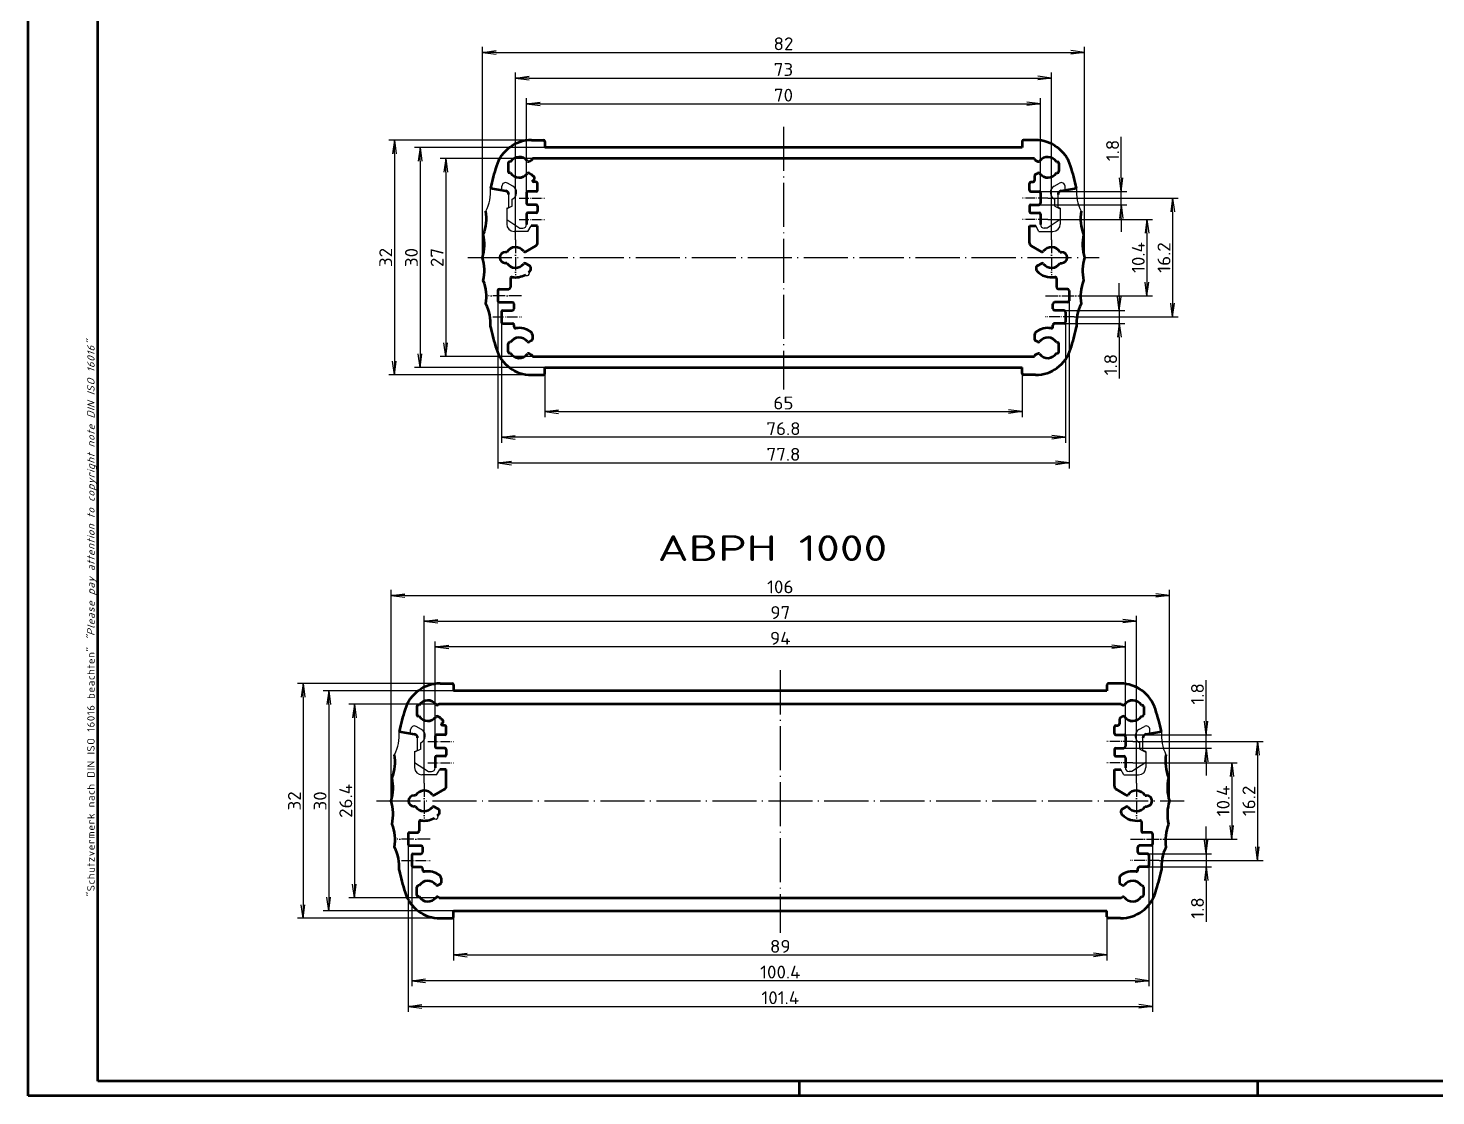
# Model space of a CAD drawing. Extents: x 1 to 840, y 1 to 593.
# Drawn here: x 1 to 384.5, y 1 to 292.1 of the extents above; entities that cross this region are included whole.
import ezdxf
from ezdxf.enums import TextEntityAlignment as Align

# ---------------------------------------------------------------- set-up
doc = ezdxf.new("R2010")
doc.units = 0
doc.header["$LTSCALE"] = 0.5
doc.header["$MEASUREMENT"] = 0
doc.linetypes.add('ACAD_ISO04W100', pattern=[30.5, 24, -3, 0.5, -3])
doc.layers.get('0').update_dxf_attribs({"linetype": 'CONTINUOUS'})
doc.styles.get("Standard").update_dxf_attribs({"font": 'ISOCP.shx', "width": 1.2})
doc.dimstyles.new('PHOENIX', dxfattribs={"dimtxt": 3.5, "dimasz": 3.72, "dimexe": 1.5, "dimexo": 0, "dimgap": 0.7, "dimtad": 1, "dimdsep": 46, "dimtxsty": 'STANDARD', "dimblk1": '_OPEN15', "dimblk2": '_OPEN15', "dimsah": 1, "dimcen": 0, "dimclrd": 1, "dimclre": 1, "dimclrt": 5, "dimadec": 0, "dimazin": 0, "dimtfac": 0.666667, "dimtmove": 0, "dimatfit": 0, "dimldrblk": '_OPEN15', "dimfxl": 1, "dimtolj": 1, "dimarcsym": 0})

# ---------------------------------------------------------------- blocks, each defined once
blk = doc.blocks.new('_OPEN15', base_point=(1, 0))
at = {"color": 0, "linetype": 'ByBlock'}
for p, q in [((1, 0), (0, 0.13)), ((0, 0), (1, 0)), ((1, 0), (0, -0.13))]:
    blk.add_line(p, q, dxfattribs=at)
blk = doc.blocks.new('*D87')
at = {"color": 1, "linetype": 'Continuous', "lineweight": -2}
for p, q in [((124.75, 229.53), (124.75, 286.94)), ((128.47, 285.44), (285.03, 285.44)), ((288.75, 229.53), (288.75, 286.94))]:
    blk.add_line(p, q, dxfattribs=at)
at = {"color": 1, "linetype": 'Continuous', "lineweight": -2, "xscale": 3.72, "yscale": 3.72, "zscale": 3.72, "rotation": 180}
blk.add_blockref('_OPEN15', (124.75, 285.44), dxfattribs=at)
at = {"color": 1, "linetype": 'Continuous', "lineweight": -2, "xscale": 3.72, "yscale": 3.72, "zscale": 3.72}
blk.add_blockref('_OPEN15', (288.75, 285.44), dxfattribs=at)
at = {"color": 5, "linetype": 'Continuous', "lineweight": 35, "insert": (206.75, 287.79), "char_height": 3.5, "attachment_point": 5}
blk.add_mtext('\\A1;82', dxfattribs=at)
blk = doc.blocks.new('*D88')
at = {"color": 1, "linetype": 'Continuous', "lineweight": -2}
for p, q in [((136.75, 247.13), (136.75, 272.94)), ((276.75, 247.13), (276.75, 272.94)), ((140.47, 271.44), (273.03, 271.44))]:
    blk.add_line(p, q, dxfattribs=at)
at = {"color": 1, "linetype": 'Continuous', "lineweight": -2, "xscale": 3.72, "yscale": 3.72, "zscale": 3.72, "rotation": 180}
blk.add_blockref('_OPEN15', (136.75, 271.44), dxfattribs=at)
at = {"color": 1, "linetype": 'Continuous', "lineweight": -2, "xscale": 3.72, "yscale": 3.72, "zscale": 3.72}
blk.add_blockref('_OPEN15', (276.75, 271.44), dxfattribs=at)
at = {"color": 5, "linetype": 'Continuous', "lineweight": 35, "insert": (206.75, 273.79), "char_height": 3.5, "attachment_point": 5}
blk.add_mtext('\\A1;70', dxfattribs=at)
blk = doc.blocks.new('*D89')
at = {"color": 1, "linetype": 'Continuous', "lineweight": -2}
for p, q in [((133.75, 234.33), (133.75, 279.94)), ((279.75, 234.33), (279.75, 279.94)), ((137.47, 278.44), (276.03, 278.44))]:
    blk.add_line(p, q, dxfattribs=at)
at = {"color": 1, "linetype": 'Continuous', "lineweight": -2, "xscale": 3.72, "yscale": 3.72, "zscale": 3.72, "rotation": 180}
blk.add_blockref('_OPEN15', (133.75, 278.44), dxfattribs=at)
at = {"color": 1, "linetype": 'Continuous', "lineweight": -2, "xscale": 3.72, "yscale": 3.72, "zscale": 3.72}
blk.add_blockref('_OPEN15', (279.75, 278.44), dxfattribs=at)
at = {"color": 5, "linetype": 'Continuous', "lineweight": 35, "insert": (206.75, 280.79), "char_height": 3.5, "attachment_point": 5}
blk.add_mtext('\\A1;73', dxfattribs=at)
blk = doc.blocks.new('*D90')
at = {"color": 1, "linetype": 'Continuous', "lineweight": -2}
for p, q in [((278.75, 245.73), (314.25, 245.73)), ((312.75, 242.01), (312.75, 217.05)), ((285.95, 213.33), (314.25, 213.33))]:
    blk.add_line(p, q, dxfattribs=at)
at = {"color": 1, "linetype": 'Continuous', "lineweight": -2, "xscale": 3.72, "yscale": 3.72, "zscale": 3.72}
for p, rotation in [((312.75, 245.73), 90), ((312.75, 213.33), 270)]:
    blk.add_blockref('_OPEN15', p, dxfattribs=dict(at, rotation=rotation))
at = {"color": 5, "linetype": 'Continuous', "lineweight": 35, "insert": (310.4, 229.53), "char_height": 3.5, "attachment_point": 5, "rotation": 90}
blk.add_mtext('\\A1;16.2', dxfattribs=at)
blk = doc.blocks.new('*D91')
at = {"color": 1, "linetype": 'Continuous', "lineweight": -2}
for p, q in [((278.75, 239.93), (307.25, 239.93)), ((305.75, 236.21), (305.75, 222.85)), ((287.15, 219.13), (307.25, 219.13))]:
    blk.add_line(p, q, dxfattribs=at)
at = {"color": 1, "linetype": 'Continuous', "lineweight": -2, "xscale": 3.72, "yscale": 3.72, "zscale": 3.72}
for p, rotation in [((305.75, 239.93), 90), ((305.75, 219.13), 270)]:
    blk.add_blockref('_OPEN15', p, dxfattribs=dict(at, rotation=rotation))
at = {"color": 5, "linetype": 'Continuous', "lineweight": 35, "insert": (303.4, 229.53), "char_height": 3.5, "attachment_point": 5, "rotation": 90}
blk.add_mtext('\\A1;10.4', dxfattribs=at)
blk = doc.blocks.new('*D92')
at = {"color": 1, "linetype": 'Continuous', "lineweight": -2}
for p, q in [((298.75, 251.25), (298.75, 262.47)), ((275.25, 247.53), (300.25, 247.53)), ((298.75, 243.93), (298.75, 247.53)), ((276.35, 243.93), (300.25, 243.93)), ((298.75, 240.21), (298.75, 236.49))]:
    blk.add_line(p, q, dxfattribs=at)
at = {"color": 1, "linetype": 'Continuous', "lineweight": -2, "xscale": 3.72, "yscale": 3.72, "zscale": 3.72}
for p, rotation in [((298.75, 247.53), 270), ((298.75, 243.93), 90)]:
    blk.add_blockref('_OPEN15', p, dxfattribs=dict(at, rotation=rotation))
at = {"color": 5, "linetype": 'Continuous', "lineweight": 35, "insert": (296.4, 258.72), "char_height": 3.5, "attachment_point": 5, "rotation": 90}
blk.add_mtext('\\A1;1.8', dxfattribs=at)
blk = doc.blocks.new('*D93')
at = {"color": 1, "linetype": 'Continuous', "lineweight": -2}
for p, q in [((298.22, 218.85), (298.22, 222.57)), ((283.15, 215.13), (299.72, 215.13)), ((298.22, 215.13), (298.22, 211.53)), ((283.15, 211.53), (299.72, 211.53)), ((298.22, 207.81), (298.22, 196.59))]:
    blk.add_line(p, q, dxfattribs=at)
at = {"color": 1, "linetype": 'Continuous', "lineweight": -2, "xscale": 3.72, "yscale": 3.72, "zscale": 3.72}
for p, rotation in [((298.22, 215.13), 270), ((298.22, 211.53), 90)]:
    blk.add_blockref('_OPEN15', p, dxfattribs=dict(at, rotation=rotation))
at = {"color": 5, "linetype": 'Continuous', "lineweight": 35, "insert": (295.87, 200.34), "char_height": 3.5, "attachment_point": 5, "rotation": 90}
blk.add_mtext('\\A1;1.8', dxfattribs=at)
blk = doc.blocks.new('*D94')
at = {"color": 1, "linetype": 'Continuous', "lineweight": -2}
for p, q in [((138.1, 261.53), (99.25, 261.53)), ((100.75, 257.81), (100.75, 201.25)), ((138.1, 197.53), (99.25, 197.53))]:
    blk.add_line(p, q, dxfattribs=at)
at = {"color": 1, "linetype": 'Continuous', "lineweight": -2, "xscale": 3.72, "yscale": 3.72, "zscale": 3.72}
for p, rotation in [((100.75, 261.53), 90), ((100.75, 197.53), 270)]:
    blk.add_blockref('_OPEN15', p, dxfattribs=dict(at, rotation=rotation))
at = {"color": 5, "linetype": 'Continuous', "lineweight": 35, "insert": (98.4, 229.53), "char_height": 3.5, "attachment_point": 5, "rotation": 90}
blk.add_mtext('\\A1;32', dxfattribs=at)
blk = doc.blocks.new('*D95')
at = {"color": 1, "linetype": 'Continuous', "lineweight": -2}
for p, q in [((141.75, 259.53), (106.25, 259.53)), ((107.75, 255.81), (107.75, 203.25)), ((141.75, 199.53), (106.25, 199.53))]:
    blk.add_line(p, q, dxfattribs=at)
at = {"color": 1, "linetype": 'Continuous', "lineweight": -2, "xscale": 3.72, "yscale": 3.72, "zscale": 3.72}
for p, rotation in [((107.75, 259.53), 90), ((107.75, 199.53), 270)]:
    blk.add_blockref('_OPEN15', p, dxfattribs=dict(at, rotation=rotation))
at = {"color": 5, "linetype": 'Continuous', "lineweight": 35, "insert": (105.4, 229.53), "char_height": 3.5, "attachment_point": 5, "rotation": 90}
blk.add_mtext('\\A1;30', dxfattribs=at)
blk = doc.blocks.new('*D96')
at = {"color": 1, "linetype": 'Continuous', "lineweight": -2}
for p, q in [((138.35, 256.53), (113.25, 256.53)), ((114.75, 252.81), (114.75, 206.25)), ((138.4, 202.53), (113.25, 202.53))]:
    blk.add_line(p, q, dxfattribs=at)
at = {"color": 1, "linetype": 'Continuous', "lineweight": -2, "xscale": 3.72, "yscale": 3.72, "zscale": 3.72}
for p, rotation in [((114.75, 256.53), 90), ((114.75, 202.53), 270)]:
    blk.add_blockref('_OPEN15', p, dxfattribs=dict(at, rotation=rotation))
at = {"color": 5, "linetype": 'Continuous', "lineweight": 35, "insert": (112.4, 229.53), "char_height": 3.5, "attachment_point": 5, "rotation": 90}
blk.add_mtext('\\A1;27', dxfattribs=at)
blk = doc.blocks.new('*D97')
at = {"color": 1, "linetype": 'Continuous', "lineweight": -2}
for p, q in [((128.95, 217.73), (128.95, 172.03)), ((284.55, 217.73), (284.55, 172.03)), ((132.67, 173.53), (280.83, 173.53))]:
    blk.add_line(p, q, dxfattribs=at)
at = {"color": 1, "linetype": 'Continuous', "lineweight": -2, "xscale": 3.72, "yscale": 3.72, "zscale": 3.72, "rotation": 180}
blk.add_blockref('_OPEN15', (128.95, 173.53), dxfattribs=at)
at = {"color": 1, "linetype": 'Continuous', "lineweight": -2, "xscale": 3.72, "yscale": 3.72, "zscale": 3.72}
blk.add_blockref('_OPEN15', (284.55, 173.53), dxfattribs=at)
at = {"color": 5, "linetype": 'Continuous', "lineweight": 35, "insert": (206.75, 175.88), "char_height": 3.5, "attachment_point": 5}
blk.add_mtext('\\A1;77.8', dxfattribs=at)
blk = doc.blocks.new('*D98')
at = {"color": 1, "linetype": 'Continuous', "lineweight": -2}
for p, q in [((129.95, 211.93), (129.95, 179.03)), ((283.55, 211.93), (283.55, 179.03)), ((279.83, 180.53), (133.67, 180.53))]:
    blk.add_line(p, q, dxfattribs=at)
at = {"color": 1, "linetype": 'Continuous', "lineweight": -2, "xscale": 3.72, "yscale": 3.72, "zscale": 3.72, "rotation": 180}
blk.add_blockref('_OPEN15', (129.95, 180.53), dxfattribs=at)
at = {"color": 1, "linetype": 'Continuous', "lineweight": -2, "xscale": 3.72, "yscale": 3.72, "zscale": 3.72}
blk.add_blockref('_OPEN15', (283.55, 180.53), dxfattribs=at)
at = {"color": 5, "linetype": 'Continuous', "lineweight": 35, "insert": (206.75, 182.88), "char_height": 3.5, "attachment_point": 5}
blk.add_mtext('\\A1;76.8', dxfattribs=at)
blk = doc.blocks.new('*D99')
at = {"color": 1, "linetype": 'Continuous', "lineweight": -2}
for p, q in [((141.75, 197.93), (141.75, 186.03)), ((271.75, 197.93), (271.75, 186.03)), ((145.47, 187.53), (268.03, 187.53))]:
    blk.add_line(p, q, dxfattribs=at)
at = {"color": 1, "linetype": 'Continuous', "lineweight": -2, "xscale": 3.72, "yscale": 3.72, "zscale": 3.72, "rotation": 180}
blk.add_blockref('_OPEN15', (141.75, 187.53), dxfattribs=at)
at = {"color": 1, "linetype": 'Continuous', "lineweight": -2, "xscale": 3.72, "yscale": 3.72, "zscale": 3.72}
blk.add_blockref('_OPEN15', (271.75, 187.53), dxfattribs=at)
at = {"color": 5, "linetype": 'Continuous', "lineweight": 35, "insert": (206.75, 189.88), "char_height": 3.5, "attachment_point": 5}
blk.add_mtext('\\A1;65', dxfattribs=at)
blk = doc.blocks.new('*D100')
at = {"color": 1, "linetype": 'Continuous', "lineweight": -2}
for p, q in [((99.88, 81.4), (99.88, 138.9)), ((311.88, 81.4), (311.88, 138.9)), ((103.6, 137.4), (308.16, 137.4))]:
    blk.add_line(p, q, dxfattribs=at)
at = {"color": 1, "linetype": 'Continuous', "lineweight": -2, "xscale": 3.72, "yscale": 3.72, "zscale": 3.72, "rotation": 180}
blk.add_blockref('_OPEN15', (99.88, 137.4), dxfattribs=at)
at = {"color": 1, "linetype": 'Continuous', "lineweight": -2, "xscale": 3.72, "yscale": 3.72, "zscale": 3.72}
blk.add_blockref('_OPEN15', (311.88, 137.4), dxfattribs=at)
at = {"color": 5, "linetype": 'Continuous', "lineweight": 35, "insert": (205.88, 139.75), "char_height": 3.5, "attachment_point": 5}
blk.add_mtext('\\A1;106', dxfattribs=at)
blk = doc.blocks.new('*D101')
at = {"color": 1, "linetype": 'Continuous', "lineweight": -2}
for p, q in [((111.88, 99), (111.88, 124.9)), ((296.16, 123.4), (115.6, 123.4)), ((299.88, 99), (299.88, 124.9))]:
    blk.add_line(p, q, dxfattribs=at)
at = {"color": 1, "linetype": 'Continuous', "lineweight": -2, "xscale": 3.72, "yscale": 3.72, "zscale": 3.72, "rotation": 180}
blk.add_blockref('_OPEN15', (111.88, 123.4), dxfattribs=at)
at = {"color": 1, "linetype": 'Continuous', "lineweight": -2, "xscale": 3.72, "yscale": 3.72, "zscale": 3.72}
blk.add_blockref('_OPEN15', (299.88, 123.4), dxfattribs=at)
at = {"color": 5, "linetype": 'Continuous', "lineweight": 35, "insert": (205.88, 125.75), "char_height": 3.5, "attachment_point": 5}
blk.add_mtext('\\A1;94', dxfattribs=at)
blk = doc.blocks.new('*D102')
at = {"color": 1, "linetype": 'Continuous', "lineweight": -2}
for p, q in [((108.88, 86.2), (108.88, 131.9)), ((112.6, 130.4), (299.16, 130.4)), ((302.88, 86.2), (302.88, 131.9))]:
    blk.add_line(p, q, dxfattribs=at)
at = {"color": 1, "linetype": 'Continuous', "lineweight": -2, "xscale": 3.72, "yscale": 3.72, "zscale": 3.72, "rotation": 180}
blk.add_blockref('_OPEN15', (108.88, 130.4), dxfattribs=at)
at = {"color": 1, "linetype": 'Continuous', "lineweight": -2, "xscale": 3.72, "yscale": 3.72, "zscale": 3.72}
blk.add_blockref('_OPEN15', (302.88, 130.4), dxfattribs=at)
at = {"color": 5, "linetype": 'Continuous', "lineweight": 35, "insert": (205.88, 132.75), "char_height": 3.5, "attachment_point": 5}
blk.add_mtext('\\A1;97', dxfattribs=at)
blk = doc.blocks.new('*D103')
at = {"color": 1, "linetype": 'Continuous', "lineweight": -2}
for p, q in [((104.48, 69.6), (104.48, 23.9)), ((307.28, 69.6), (307.28, 23.9)), ((108.2, 25.4), (303.56, 25.4))]:
    blk.add_line(p, q, dxfattribs=at)
at = {"color": 1, "linetype": 'Continuous', "lineweight": -2, "xscale": 3.72, "yscale": 3.72, "zscale": 3.72, "rotation": 180}
blk.add_blockref('_OPEN15', (104.48, 25.4), dxfattribs=at)
at = {"color": 1, "linetype": 'Continuous', "lineweight": -2, "xscale": 3.72, "yscale": 3.72, "zscale": 3.72}
blk.add_blockref('_OPEN15', (307.28, 25.4), dxfattribs=at)
at = {"color": 5, "linetype": 'Continuous', "lineweight": 35, "insert": (205.88, 27.75), "char_height": 3.5, "attachment_point": 5}
blk.add_mtext('\\A1;101.4', dxfattribs=at)
blk = doc.blocks.new('*D104')
at = {"color": 1, "linetype": 'Continuous', "lineweight": -2}
for p, q in [((105.48, 63.8), (105.48, 30.9)), ((306.28, 63.8), (306.28, 30.9)), ((302.56, 32.4), (109.2, 32.4))]:
    blk.add_line(p, q, dxfattribs=at)
at = {"color": 1, "linetype": 'Continuous', "lineweight": -2, "xscale": 3.72, "yscale": 3.72, "zscale": 3.72, "rotation": 180}
blk.add_blockref('_OPEN15', (105.48, 32.4), dxfattribs=at)
at = {"color": 1, "linetype": 'Continuous', "lineweight": -2, "xscale": 3.72, "yscale": 3.72, "zscale": 3.72}
blk.add_blockref('_OPEN15', (306.28, 32.4), dxfattribs=at)
at = {"color": 5, "linetype": 'Continuous', "lineweight": 35, "insert": (205.88, 34.75), "char_height": 3.5, "attachment_point": 5}
blk.add_mtext('\\A1;100.4', dxfattribs=at)
blk = doc.blocks.new('*D105')
at = {"color": 1, "linetype": 'Continuous', "lineweight": -2}
for p, q in [((116.88, 49.8), (116.88, 37.9)), ((294.88, 49.8), (294.88, 37.9)), ((120.6, 39.4), (291.16, 39.4))]:
    blk.add_line(p, q, dxfattribs=at)
at = {"color": 1, "linetype": 'Continuous', "lineweight": -2, "xscale": 3.72, "yscale": 3.72, "zscale": 3.72, "rotation": 180}
blk.add_blockref('_OPEN15', (116.88, 39.4), dxfattribs=at)
at = {"color": 1, "linetype": 'Continuous', "lineweight": -2, "xscale": 3.72, "yscale": 3.72, "zscale": 3.72}
blk.add_blockref('_OPEN15', (294.88, 39.4), dxfattribs=at)
at = {"color": 5, "linetype": 'Continuous', "lineweight": 35, "insert": (205.88, 41.75), "char_height": 3.5, "attachment_point": 5}
blk.add_mtext('\\A1;89', dxfattribs=at)
blk = doc.blocks.new('*D106')
at = {"color": 1, "linetype": 'Continuous', "lineweight": -2}
for p, q in [((301.88, 97.6), (337.38, 97.6)), ((335.88, 93.88), (335.88, 68.92)), ((309.08, 65.2), (337.38, 65.2))]:
    blk.add_line(p, q, dxfattribs=at)
at = {"color": 1, "linetype": 'Continuous', "lineweight": -2, "xscale": 3.72, "yscale": 3.72, "zscale": 3.72}
for p, rotation in [((335.88, 97.6), 90), ((335.88, 65.2), 270)]:
    blk.add_blockref('_OPEN15', p, dxfattribs=dict(at, rotation=rotation))
at = {"color": 5, "linetype": 'Continuous', "lineweight": 35, "insert": (333.53, 81.4), "char_height": 3.5, "attachment_point": 5, "rotation": 90}
blk.add_mtext('\\A1;16.2', dxfattribs=at)
blk = doc.blocks.new('*D107')
at = {"color": 1, "linetype": 'Continuous', "lineweight": -2}
for p, q in [((301.88, 91.8), (330.38, 91.8)), ((328.88, 88.08), (328.88, 74.72)), ((310.28, 71), (330.38, 71))]:
    blk.add_line(p, q, dxfattribs=at)
at = {"color": 1, "linetype": 'Continuous', "lineweight": -2, "xscale": 3.72, "yscale": 3.72, "zscale": 3.72}
for p, rotation in [((328.88, 91.8), 90), ((328.88, 71), 270)]:
    blk.add_blockref('_OPEN15', p, dxfattribs=dict(at, rotation=rotation))
at = {"color": 5, "linetype": 'Continuous', "lineweight": 35, "insert": (326.53, 81.4), "char_height": 3.5, "attachment_point": 5, "rotation": 90}
blk.add_mtext('\\A1;10.4', dxfattribs=at)
blk = doc.blocks.new('*D108')
at = {"color": 1, "linetype": 'Continuous', "lineweight": -2}
for p, q in [((321.88, 103.12), (321.88, 114.34)), ((299.48, 99.4), (323.38, 99.4)), ((321.88, 95.8), (321.88, 99.4)), ((299.48, 95.8), (323.38, 95.8)), ((321.88, 92.08), (321.88, 88.36))]:
    blk.add_line(p, q, dxfattribs=at)
at = {"color": 1, "linetype": 'Continuous', "lineweight": -2, "xscale": 3.72, "yscale": 3.72, "zscale": 3.72}
for p, rotation in [((321.88, 99.4), 270), ((321.88, 95.8), 90)]:
    blk.add_blockref('_OPEN15', p, dxfattribs=dict(at, rotation=rotation))
at = {"color": 5, "linetype": 'Continuous', "lineweight": 35, "insert": (319.53, 110.59), "char_height": 3.5, "attachment_point": 5, "rotation": 90}
blk.add_mtext('\\A1;1.8', dxfattribs=at)
blk = doc.blocks.new('*D109')
at = {"color": 1, "linetype": 'Continuous', "lineweight": -2}
for p, q in [((321.88, 70.72), (321.88, 74.44)), ((305.88, 67), (323.38, 67)), ((321.88, 67), (321.88, 63.4)), ((305.88, 63.4), (323.38, 63.4)), ((321.88, 59.68), (321.88, 48.46))]:
    blk.add_line(p, q, dxfattribs=at)
at = {"color": 1, "linetype": 'Continuous', "lineweight": -2, "xscale": 3.72, "yscale": 3.72, "zscale": 3.72}
for p, rotation in [((321.88, 67), 270), ((321.88, 63.4), 90)]:
    blk.add_blockref('_OPEN15', p, dxfattribs=dict(at, rotation=rotation))
at = {"color": 5, "linetype": 'Continuous', "lineweight": 35, "insert": (319.53, 52.21), "char_height": 3.5, "attachment_point": 5, "rotation": 90}
blk.add_mtext('\\A1;1.8', dxfattribs=at)
blk = doc.blocks.new('*D110')
at = {"color": 1, "linetype": 'Continuous', "lineweight": -2}
for p, q in [((113.22, 113.4), (74.38, 113.4)), ((75.88, 109.68), (75.88, 53.12)), ((113.22, 49.4), (74.38, 49.4))]:
    blk.add_line(p, q, dxfattribs=at)
at = {"color": 1, "linetype": 'Continuous', "lineweight": -2, "xscale": 3.72, "yscale": 3.72, "zscale": 3.72}
for p, rotation in [((75.88, 113.4), 90), ((75.88, 49.4), 270)]:
    blk.add_blockref('_OPEN15', p, dxfattribs=dict(at, rotation=rotation))
at = {"color": 5, "linetype": 'Continuous', "lineweight": 35, "insert": (73.53, 81.4), "char_height": 3.5, "attachment_point": 5, "rotation": 90}
blk.add_mtext('\\A1;32', dxfattribs=at)
blk = doc.blocks.new('*D111')
at = {"color": 1, "linetype": 'Continuous', "lineweight": -2}
for p, q in [((116.88, 111.4), (81.38, 111.4)), ((82.88, 107.68), (82.88, 55.12)), ((116.88, 51.4), (81.38, 51.4))]:
    blk.add_line(p, q, dxfattribs=at)
at = {"color": 1, "linetype": 'Continuous', "lineweight": -2, "xscale": 3.72, "yscale": 3.72, "zscale": 3.72}
for p, rotation in [((82.88, 111.4), 90), ((82.88, 51.4), 270)]:
    blk.add_blockref('_OPEN15', p, dxfattribs=dict(at, rotation=rotation))
at = {"color": 5, "linetype": 'Continuous', "lineweight": 35, "insert": (80.53, 81.4), "char_height": 3.5, "attachment_point": 5, "rotation": 90}
blk.add_mtext('\\A1;30', dxfattribs=at)
blk = doc.blocks.new('*D112')
at = {"color": 1, "linetype": 'Continuous', "lineweight": -2}
for p, q in [((113, 107.8), (88.38, 107.8)), ((89.88, 104.08), (89.88, 58.72)), ((113, 55), (88.38, 55))]:
    blk.add_line(p, q, dxfattribs=at)
at = {"color": 1, "linetype": 'Continuous', "lineweight": -2, "xscale": 3.72, "yscale": 3.72, "zscale": 3.72}
for p, rotation in [((89.88, 107.8), 90), ((89.88, 55), 270)]:
    blk.add_blockref('_OPEN15', p, dxfattribs=dict(at, rotation=rotation))
at = {"color": 5, "linetype": 'Continuous', "lineweight": 35, "insert": (87.53, 81.4), "char_height": 3.5, "attachment_point": 5, "rotation": 90}
blk.add_mtext('\\A1;26.4', dxfattribs=at)

msp = doc.modelspace()

# ---------------------------------------------------------------- linework, layer by layer
at = {"color": 1, "linetype": 'Continuous', "lineweight": 50}
for p, q in [((1, 1), (1, 593)), ((211, 5), (211, 1)), ((336, 1), (336, 5)), ((840, 1), (1, 1))]:
    msp.add_line(p, q, dxfattribs=at)
at = {"color": 3, "linetype": 'Continuous', "lineweight": 50}
for p, q in [((20, 5), (20, 589)), ((836, 5), (20, 5))]:
    msp.add_line(p, q, dxfattribs=at)
at = {"color": 1, "linetype": 'ACAD_ISO04W100', "lineweight": 25}
for p, q in [((206.7546, 265.1303), (206.7546, 193.5303)), ((120.7546, 229.5303), (292.7546, 229.5303)), ((206.7546, 199.5303), (258.3697, 199.5303)), ((205.8788, 117.0041), (205.8788, 45.4041)), ((95.8788, 81.4041), (315.8788, 81.4041))]:
    msp.add_line(p, q, dxfattribs=at)
at = {"color": 7, "linetype": 'Continuous', "lineweight": 50}
for p, q in [((138.1005, 261.5303), (141.3546, 261.5303)), ((141.7546, 261.1303), (141.7546, 259.5303)), ((271.7546, 261.1303), (271.7546, 259.5303)), ((275.4087, 261.5303), (272.1546, 261.5303)), ((271.7546, 259.5303), (141.7546, 259.5303)), ((131.7546, 255.2303), (131.7546, 253.0303)), ((132.3903, 255.6303), (132.1546, 255.6303)), ((138.1546, 256.0933), (137.5042, 255.7177)), ((275.1546, 256.5303), (138.3546, 256.5303)), ((138.3546, 256.5303), (138.3546, 256.4397)), ((275.1546, 256.5303), (275.1546, 256.4397)), ((275.3546, 256.0933), (276.0051, 255.7177)), ((281.119, 255.6303), (281.3546, 255.6303)), ((281.7546, 255.2303), (281.7546, 253.0303)), ((132.3903, 252.6303), (132.1546, 252.6303)), ((138.1546, 252.1673), (137.5042, 252.5428)), ((138.3546, 251.8209), (138.3546, 251.7756)), ((138.3546, 250.5756), (138.3546, 250.5303)), ((139.3546, 250.1303), (138.7546, 250.1303)), ((139.7546, 247.9303), (139.7546, 249.7303)), ((273.7546, 247.9303), (273.7546, 249.7303)), ((274.1546, 250.1303), (274.7546, 250.1303)), ((275.1546, 251.8209), (275.1546, 250.5303)), ((275.3546, 252.1673), (276.0051, 252.5428)), ((281.119, 252.6303), (281.3546, 252.6303)), ((126.9085, 248.4303), (131.1283, 247.6862)), ((136.7546, 247.1303), (136.7546, 244.3303)), ((139.3546, 247.5303), (137.1546, 247.5303)), ((274.1546, 247.5303), (276.3546, 247.5303)), ((276.7546, 247.1303), (276.7546, 244.3303)), ((282.381, 247.6862), (286.6008, 248.4303)), ((139.3546, 243.9303), (137.1546, 243.9303)), ((139.3546, 241.7303), (137.1546, 241.7303)), ((139.7546, 243.5303), (139.7546, 242.1303)), ((273.7546, 243.5303), (273.7546, 242.1303)), ((274.1546, 243.9303), (276.3546, 243.9303)), ((274.1546, 241.7303), (276.3546, 241.7303)), ((136.7546, 241.3303), (136.7546, 238.5303)), ((139.7546, 238.1303), (138.0207, 238.1303)), ((139.7546, 233.5717), (139.7546, 238.1303)), ((273.7546, 233.5717), (273.7546, 238.1303)), ((273.7546, 238.1303), (275.4886, 238.1303)), ((276.7546, 241.3303), (276.7546, 238.5303)), ((131.3903, 231.0303), (130.9903, 231.0303)), ((139.2546, 232.7057), (136.5042, 231.1177)), ((274.2546, 232.7057), (277.0051, 231.1177)), ((282.119, 231.0303), (282.519, 231.0303)), ((131.3903, 228.0303), (130.9903, 228.0303)), ((137.4654, 227.3879), (136.5042, 227.9428)), ((276.0438, 227.3879), (277.0051, 227.9428)), ((282.119, 228.0303), (282.519, 228.0303)), ((132.3546, 223.8172), (132.3546, 221.3303)), ((281.1546, 223.8172), (281.1546, 221.3303)), ((128.9546, 220.5303), (128.9546, 217.7303)), ((129.3546, 220.9303), (131.9546, 220.9303)), ((284.1546, 220.9303), (281.5546, 220.9303)), ((284.5546, 220.5303), (284.5546, 217.7303)), ((129.3546, 217.3303), (132.9546, 217.3303)), ((130.3546, 215.1303), (132.9546, 215.1303)), ((133.3546, 215.5303), (133.3546, 216.9303)), ((280.1546, 215.5303), (280.1546, 216.9303)), ((284.1546, 217.3303), (280.5546, 217.3303)), ((283.1546, 215.1303), (280.5546, 215.1303)), ((129.9546, 214.7303), (129.9546, 211.9303)), ((130.3546, 211.5303), (132.9546, 211.5303)), ((133.3546, 210.6434), (133.3546, 211.1303)), ((280.1546, 210.6434), (280.1546, 211.1303)), ((283.1546, 211.5303), (280.5546, 211.5303)), ((283.5546, 214.7303), (283.5546, 211.9303)), ((138.3546, 208.4799), (138.3546, 207.2397)), ((275.1546, 208.4799), (275.1546, 207.2397)), ((131.7546, 203.8303), (131.7546, 206.0303)), ((132.3903, 206.4303), (132.1546, 206.4303)), ((132.3903, 203.4303), (132.1546, 203.4303)), ((137.5042, 206.5177), (138.1546, 206.8933)), ((138.1546, 202.9673), (137.5042, 203.3428)), ((276.0051, 206.5177), (275.3546, 206.8933)), ((275.3546, 202.9673), (276.0051, 203.3428)), ((281.119, 206.4303), (281.3546, 206.4303)), ((281.119, 203.4303), (281.3546, 203.4303)), ((281.7546, 203.8303), (281.7546, 206.0303)), ((138.4, 202.5303), (275.1546, 202.5303)), ((141.7546, 199.5303), (271.7546, 199.5303)), ((141.7546, 197.9303), (141.7546, 199.5303)), ((271.7546, 197.9303), (271.7546, 199.5303)), ((275.1546, 202.6209), (275.1546, 202.5303)), ((138.1005, 197.5303), (141.3546, 197.5303)), ((275.4087, 197.5303), (272.1546, 197.5303)), ((113.2247, 113.4041), (116.4788, 113.4041)), ((116.8788, 113.0041), (116.8788, 111.4041)), ((294.8788, 111.4041), (116.8788, 111.4041)), ((294.8788, 113.0041), (294.8788, 111.4041)), ((298.5329, 113.4041), (295.2788, 113.4041)), ((107.5145, 107.5041), (107.2788, 107.5041)), ((112.9965, 107.8041), (112.6283, 107.5915)), ((298.7611, 107.8041), (112.9965, 107.8041)), ((298.7611, 107.8041), (299.1292, 107.5915)), ((304.2431, 107.5041), (304.4788, 107.5041)), ((106.8788, 107.1041), (106.8788, 104.9041)), ((107.5145, 104.5041), (107.2788, 104.5041)), ((113.2788, 104.0411), (112.6283, 104.4166)), ((113.4788, 103.6947), (113.4788, 103.6494)), ((298.2788, 103.6947), (298.2788, 102.4041)), ((298.4788, 104.0411), (299.1292, 104.4166)), ((304.2431, 104.5041), (304.4788, 104.5041)), ((304.8788, 107.1041), (304.8788, 104.9041)), ((102.0326, 100.3041), (106.2524, 99.56)), ((113.4788, 102.4494), (113.4788, 102.4041)), ((114.4788, 102.0041), (113.8788, 102.0041)), ((114.8788, 99.8041), (114.8788, 101.6041)), ((296.8788, 99.8041), (296.8788, 101.6041)), ((297.2788, 102.0041), (297.8788, 102.0041)), ((305.5051, 99.56), (309.7249, 100.3041)), ((111.8788, 99.0041), (111.8788, 96.2041)), ((114.4788, 99.4041), (112.2788, 99.4041)), ((297.2788, 99.4041), (299.4788, 99.4041)), ((299.8788, 99.0041), (299.8788, 96.2041)), ((111.8788, 93.2041), (111.8788, 90.4041)), ((114.4788, 95.8041), (112.2788, 95.8041)), ((114.4788, 93.6041), (112.2788, 93.6041)), ((114.8788, 95.4041), (114.8788, 94.0041)), ((296.8788, 95.4041), (296.8788, 94.0041)), ((297.2788, 95.8041), (299.4788, 95.8041)), ((297.2788, 93.6041), (299.4788, 93.6041)), ((299.8788, 93.2041), (299.8788, 90.4041)), ((114.8788, 90.0041), (113.1448, 90.0041)), ((114.8788, 85.4455), (114.8788, 90.0041)), ((296.8788, 85.4455), (296.8788, 90.0041)), ((296.8788, 90.0041), (298.6128, 90.0041)), ((114.3788, 84.5795), (111.6283, 82.9915)), ((297.3788, 84.5795), (300.1292, 82.9915)), ((106.5145, 82.9041), (106.1145, 82.9041)), ((305.2431, 82.9041), (305.6431, 82.9041)), ((106.5145, 79.9041), (106.1145, 79.9041)), ((112.5896, 79.2617), (111.6283, 79.8166)), ((299.168, 79.2617), (300.1292, 79.8166)), ((305.2431, 79.9041), (305.6431, 79.9041)), ((107.4788, 75.691), (107.4788, 73.2041)), ((304.2788, 75.691), (304.2788, 73.2041)), ((104.4788, 72.4041), (104.4788, 69.6041)), ((104.8788, 72.8041), (107.0788, 72.8041)), ((104.8788, 69.2041), (108.0788, 69.2041)), ((306.8788, 69.2041), (303.6788, 69.2041)), ((306.8788, 72.8041), (304.6788, 72.8041)), ((307.2788, 72.4041), (307.2788, 69.6041)), ((105.4788, 66.6041), (105.4788, 63.8041)), ((105.8788, 67.0041), (108.0788, 67.0041)), ((108.4788, 67.4041), (108.4788, 68.8041)), ((303.2788, 67.4041), (303.2788, 68.8041)), ((305.8788, 67.0041), (303.6788, 67.0041)), ((306.2788, 66.6041), (306.2788, 63.8041)), ((105.8788, 63.4041), (108.0788, 63.4041)), ((108.4788, 62.5172), (108.4788, 63.0041)), ((303.2788, 62.5172), (303.2788, 63.0041)), ((305.8788, 63.4041), (303.6788, 63.4041)), ((106.8788, 55.7041), (106.8788, 57.9041)), ((107.5145, 58.3041), (107.2788, 58.3041)), ((112.6283, 58.3915), (113.2788, 58.7671)), ((113.4788, 60.3537), (113.4788, 59.1135)), ((298.2788, 60.3537), (298.2788, 59.1135)), ((299.1292, 58.3915), (298.4788, 58.7671)), ((304.2431, 58.3041), (304.4788, 58.3041)), ((304.8788, 55.7041), (304.8788, 57.9041)), ((107.5145, 55.3041), (107.2788, 55.3041)), ((112.9965, 55.0041), (112.6283, 55.2166)), ((112.9965, 55.0041), (298.7611, 55.0041)), ((298.7611, 55.0041), (299.1292, 55.2166)), ((304.2431, 55.3041), (304.4788, 55.3041)), ((116.8788, 51.4041), (294.8788, 51.4041)), ((116.8788, 49.8041), (116.8788, 51.4041)), ((294.8788, 49.8041), (294.8788, 51.4041)), ((113.2247, 49.4041), (116.4788, 49.4041)), ((298.5329, 49.4041), (295.2788, 49.4041))]:
    msp.add_line(p, q, dxfattribs=at)
at = {"color": 7, "linetype": 'Continuous'}
for p, q in [((133.0546, 248.9623), (131.5546, 249.8284)), ((280.4546, 248.9623), (281.9546, 249.8284)), ((130.0546, 247.8755), (130.0546, 248.9623)), ((131.9546, 243.1911), (131.9546, 246.7014)), ((281.5546, 243.1911), (281.5546, 246.7014)), ((283.4546, 247.8755), (283.4546, 248.9623)), ((132.8546, 243.5298), (131.3546, 242.8303)), ((131.3546, 243.0303), (131.9546, 243.1911)), ((131.3546, 243.0303), (131.3546, 238.6303)), ((132.8546, 243.5298), (132.8546, 245.3973)), ((280.6546, 243.5298), (280.6546, 245.3973)), ((280.6546, 243.5298), (282.1546, 242.8303)), ((282.1546, 243.0303), (281.5546, 243.1911)), ((282.1546, 243.0303), (282.1546, 238.6303)), ((131.3546, 239.8703), (134.9546, 237.5303)), ((137.1546, 236.6303), (138.0207, 238.1303)), ((276.3546, 236.6303), (275.4886, 238.1303)), ((282.1546, 239.8703), (278.5546, 237.5303)), ((137.1546, 236.6303), (133.3546, 236.6303)), ((134.9546, 237.5303), (135.7546, 237.5303)), ((276.3546, 236.6303), (280.1546, 236.6303)), ((278.5546, 237.5303), (277.7546, 237.5303)), ((105.1788, 99.7493), (105.1788, 100.8361)), ((108.1788, 100.8361), (106.6788, 101.7022)), ((303.5788, 100.8361), (305.0788, 101.7022)), ((306.5788, 99.7493), (306.5788, 100.8361)), ((107.0788, 95.1185), (107.0788, 98.5752)), ((107.9788, 95.4968), (107.9788, 97.2711)), ((303.7788, 95.4968), (303.7788, 97.2711)), ((304.6788, 95.1185), (304.6788, 98.5752)), ((107.9788, 95.4968), (106.2788, 94.7041)), ((106.2788, 94.9041), (107.0788, 95.1185)), ((106.2788, 94.9041), (106.2788, 90.5041)), ((303.7788, 95.4968), (305.4788, 94.7041)), ((305.4788, 94.9041), (304.6788, 95.1185)), ((305.4788, 94.9041), (305.4788, 90.5041)), ((106.2788, 91.8741), (110.0788, 89.4041)), ((112.2788, 88.5041), (108.2788, 88.5041)), ((110.0788, 89.4041), (110.8788, 89.4041)), ((112.2788, 88.5041), (113.1448, 90.0041)), ((299.4788, 88.5041), (298.6128, 90.0041)), ((299.4788, 88.5041), (303.4788, 88.5041)), ((301.6788, 89.4041), (300.8788, 89.4041)), ((305.4788, 91.8741), (301.6788, 89.4041))]:
    msp.add_line(p, q, dxfattribs=at)
at = {"color": 1, "linetype": 'ACAD_ISO04W100', "lineweight": 25, "ltscale": 0.222222}
for p, q in [((134.7546, 245.7303), (141.7546, 245.7303)), ((278.7546, 245.7303), (271.7546, 245.7303)), ((134.7546, 239.9303), (141.7546, 239.9303)), ((278.7546, 239.9303), (271.7546, 239.9303)), ((109.8788, 97.6041), (116.8788, 97.6041)), ((301.8788, 97.6041), (294.8788, 97.6041)), ((109.8788, 91.8041), (116.8788, 91.8041)), ((301.8788, 91.8041), (294.8788, 91.8041))]:
    msp.add_line(p, q, dxfattribs=at)
at = {"color": 1, "linetype": 'ACAD_ISO04W100', "lineweight": 25, "ltscale": 0.304762}
for p, q in [((133.7546, 234.3303), (133.7546, 224.7303)), ((279.7546, 234.3303), (279.7546, 224.7303)), ((108.8788, 86.2041), (108.8788, 76.6041)), ((302.8788, 86.2041), (302.8788, 76.6041))]:
    msp.add_line(p, q, dxfattribs=at)
at = {"color": 1, "linetype": 'ACAD_ISO04W100', "lineweight": 25, "ltscale": 0.285714}
for p, q in [((135.3546, 219.1303), (126.3546, 219.1303)), ((278.1546, 219.1303), (287.1546, 219.1303)), ((110.4788, 71.0041), (101.4788, 71.0041)), ((301.2788, 71.0041), (310.2788, 71.0041))]:
    msp.add_line(p, q, dxfattribs=at)
at = {"color": 1, "linetype": 'ACAD_ISO04W100', "lineweight": 25, "ltscale": 0.247619}
for p, q in [((127.5546, 213.3303), (135.3546, 213.3303)), ((285.9546, 213.3303), (278.1546, 213.3303)), ((102.6788, 65.2041), (110.4788, 65.2041)), ((309.0788, 65.2041), (301.2788, 65.2041))]:
    msp.add_line(p, q, dxfattribs=at)
at = {"color": 7, "linetype": 'Continuous', "lineweight": 50}
for centre, radius, start, end in [((138.1005, 251.5303), 10, 90, 162.704655), ((141.3546, 261.1303), 0.4, 360, 90), ((272.1546, 261.1303), 0.4, 90, 180), ((275.4087, 251.5303), 10, 17.295345, 90), ((134.7546, 254.1303), 2.8, 37.180756, 147.607635), ((278.7546, 254.1303), 2.8, 32.392365, 142.819244), ((208.7546, 229.5303), 84, 162.704655, 166.997122), ((132.1546, 255.2303), 0.4, 90, 180), ((137.3042, 256.0642), 0.4, 217.180756, 300), ((137.9546, 256.4397), 0.4, 300, 0), ((275.5546, 256.4397), 0.4, 180, 240), ((276.2051, 256.0642), 0.4, 240, 322.819244), ((281.3546, 255.2303), 0.4, 0, 90), ((204.7546, 229.5303), 84, 13.002878, 17.295345), ((132.1546, 253.0303), 0.4, 180, 270), ((134.7546, 254.1303), 2.8, 212.392365, 322.819244), ((137.3042, 252.1964), 0.4, 60, 142.819244), ((137.9546, 251.8209), 0.4, 0, 60), ((138.3546, 251.1756), 0.6, 270, 90), ((138.7546, 250.5303), 0.4, 180, 270), ((139.3546, 249.7303), 0.4, 360, 90), ((274.1546, 249.7303), 0.4, 90, 180), ((274.7546, 250.5303), 0.4, 270, 0), ((275.5546, 251.8209), 0.4, 120, 180), ((276.2051, 252.1964), 0.4, 37.180756, 120), ((278.7546, 254.1303), 2.8, 217.180756, 327.607635), ((281.3546, 253.0303), 0.4, 270, 0), ((130.9546, 246.7014), 1, 0, 80), ((137.1546, 247.1303), 0.4, 90, 180), ((139.3546, 247.9303), 0.4, 270, 360), ((274.1546, 247.9303), 0.4, 180, 270), ((276.3546, 247.1303), 0.4, 0, 90), ((282.5546, 246.7014), 1, 100, 180), ((113.848, 240.2833), 12, 338.217722, 8.854129), ((137.1546, 244.3303), 0.4, 180, 270), ((137.1546, 241.3303), 0.4, 90, 180), ((139.3546, 243.5303), 0.4, 0, 90), ((139.3546, 242.1303), 0.4, 270, 0), ((274.1546, 243.5303), 0.4, 90, 180), ((274.1546, 242.1303), 0.4, 180, 270), ((276.3546, 244.3303), 0.4, 270, 0), ((276.3546, 241.3303), 0.4, 0, 90), ((299.6613, 240.2833), 12, 171.145871, 201.782278), ((113.3025, 233.1148), 12, 342.619947, 13.078831), ((300.2068, 233.1148), 12, 166.921169, 197.380053), ((130.9903, 229.5303), 1.5, 90, 270), ((133.7546, 229.5303), 2.8, 37.180756, 147.607635), ((136.3042, 231.4642), 0.4, 217.180756, 300), ((138.7546, 233.5717), 1, 300, 0), ((274.7546, 233.5717), 1, 180, 240), ((277.2051, 231.4642), 0.4, 240, 322.819244), ((279.7546, 229.5303), 2.8, 32.392365, 142.819244), ((282.519, 229.5303), 1.5, 270, 90), ((113.3025, 225.9458), 12, 346.921169, 17.380053), ((133.7546, 229.5303), 2.8, 212.392365, 322.819244), ((136.3042, 227.5964), 0.4, 60, 142.819244), ((136.9654, 226.5218), 1, 316.863441, 60), ((276.5438, 226.5218), 1, 120, 223.136559), ((277.2051, 227.5964), 0.4, 37.180756, 120), ((279.7546, 229.5303), 2.8, 217.180756, 327.607635), ((300.2068, 225.9458), 12, 162.619947, 193.078831), ((113.848, 218.7773), 12, 351.145871, 21.782278), ((132.7546, 223.8172), 0.4, 80.071808, 180), ((133.7546, 229.5303), 5.4, 260.071808, 300.054005), ((133.7546, 229.5303), 5.4, 312.792959, 316.863441), ((279.7546, 229.5303), 5.4, 223.136559, 279.928192), ((280.7546, 223.8172), 0.4, 0, 99.928192), ((299.6613, 218.7773), 12, 158.217722, 188.854129), ((129.3546, 220.5303), 0.4, 90, 180), ((131.9546, 221.3303), 0.4, 270, 0), ((281.5546, 221.3303), 0.4, 180, 270), ((284.1546, 220.5303), 0.4, 0, 90), ((114.9486, 211.6105), 12, 355.314407, 26.315398), ((129.3546, 217.7303), 0.4, 180, 270), ((130.3546, 214.7303), 0.4, 90, 180), ((132.9546, 216.9303), 0.4, 0, 90), ((132.9546, 215.5303), 0.4, 270, 0), ((280.5546, 216.9303), 0.4, 90, 180), ((280.5546, 215.5303), 0.4, 180, 270), ((283.1546, 214.7303), 0.4, 0, 90), ((284.1546, 217.7303), 0.4, 270, 0), ((298.5607, 211.6105), 12, 153.684602, 184.685593), ((130.3546, 211.9303), 0.4, 180, 270), ((132.9546, 211.1303), 0.4, 0, 90), ((280.5546, 211.1303), 0.4, 90, 180), ((283.1546, 211.9303), 0.4, 270, 0), ((208.7546, 229.5303), 84, 193.002878, 197.295345), ((134.7546, 204.9303), 2.8, 37.180756, 147.607635), ((133.7546, 210.6434), 0.4, 180, 279.928192), ((134.7546, 204.9303), 5.4, 53.778453, 99.928192), ((137.3546, 208.4799), 1, 0, 53.778453), ((137.9546, 207.2397), 0.4, 300, 0), ((276.1546, 208.4799), 1, 126.221547, 180), ((275.5546, 207.2397), 0.4, 180, 240), ((278.7546, 204.9303), 5.4, 80.071808, 126.221547), ((278.7546, 204.9303), 2.8, 32.392365, 142.819244), ((279.7546, 210.6434), 0.4, 260.071808, 0), ((204.7546, 229.5303), 84, 342.704655, 346.997122), ((138.1005, 207.5303), 10, 197.295345, 270), ((132.1546, 206.0303), 0.4, 90, 180), ((132.1546, 203.8303), 0.4, 180, 270), ((134.7546, 204.9303), 2.8, 212.392365, 322.819244), ((137.3042, 206.8642), 0.4, 217.180756, 300), ((137.3042, 202.9964), 0.4, 60, 142.819244), ((275.4087, 207.5303), 10, 270, 342.704655), ((276.2051, 206.8642), 0.4, 240, 322.819244), ((276.2051, 202.9964), 0.4, 37.180756, 120), ((278.7546, 204.9303), 2.8, 217.180756, 327.607635), ((281.3546, 206.0303), 0.4, 360, 90), ((281.3546, 203.8303), 0.4, 270, 360), ((137.9546, 202.6209), 0.4, 0, 60), ((275.5546, 202.6209), 0.4, 120, 180), ((141.3546, 197.9303), 0.4, 270, 0), ((272.1546, 197.9303), 0.4, 180, 270), ((113.2247, 103.4041), 10, 90, 162.704655), ((116.4788, 113.0041), 0.4, 360, 90), ((295.2788, 113.0041), 0.4, 90, 180), ((298.5329, 103.4041), 10, 17.295345, 90), ((107.2788, 107.1041), 0.4, 90, 180), ((109.8788, 106.0041), 2.8, 37.180756, 147.607635), ((112.4283, 107.938), 0.4, 217.180756, 300), ((299.3292, 107.938), 0.4, 240, 322.819244), ((301.8788, 106.0041), 2.8, 32.392365, 142.819244), ((304.4788, 107.1041), 0.4, 0, 90), ((183.8788, 81.4041), 84, 162.704655, 166.997122), ((107.2788, 104.9041), 0.4, 180, 270), ((109.8788, 106.0041), 2.8, 212.392365, 322.819244), ((112.4283, 104.0702), 0.4, 60, 142.819244), ((113.0788, 103.6947), 0.4, 0, 60), ((113.4788, 103.0494), 0.6, 270, 90), ((298.6788, 103.6947), 0.4, 120, 180), ((299.3292, 104.0702), 0.4, 37.180756, 120), ((301.8788, 106.0041), 2.8, 217.180756, 327.607635), ((304.4788, 104.9041), 0.4, 270, 0), ((227.8788, 81.4041), 84, 13.002878, 17.295345), ((113.8788, 102.4041), 0.4, 180, 270), ((114.4788, 101.6041), 0.4, 360, 90), ((114.4788, 99.8041), 0.4, 270, 360), ((297.2788, 101.6041), 0.4, 90, 180), ((297.2788, 99.8041), 0.4, 180, 270), ((297.8788, 102.4041), 0.4, 270, 0), ((106.0788, 98.5752), 1, 0, 80), ((112.2788, 99.0041), 0.4, 90, 180), ((112.2788, 96.2041), 0.4, 180, 270), ((299.4788, 99.0041), 0.4, 0, 90), ((299.4788, 96.2041), 0.4, 270, 0), ((305.6788, 98.5752), 1, 100, 180), ((88.9722, 92.1571), 12, 338.217722, 8.854129), ((112.2788, 93.2041), 0.4, 90, 180), ((114.4788, 95.4041), 0.4, 0, 90), ((114.4788, 94.0041), 0.4, 270, 0), ((297.2788, 95.4041), 0.4, 90, 180), ((297.2788, 94.0041), 0.4, 180, 270), ((299.4788, 93.2041), 0.4, 0, 90), ((322.7854, 92.1571), 12, 171.145871, 201.782278), ((88.4266, 84.9886), 12, 342.619947, 13.078831), ((113.8788, 85.4455), 1, 300, 0), ((297.8788, 85.4455), 1, 180, 240), ((323.3309, 84.9886), 12, 166.921169, 197.380053), ((88.4266, 77.8196), 12, 346.921169, 17.380053), ((106.1145, 81.4041), 1.5, 90, 270), ((108.8788, 81.4041), 2.8, 37.180756, 147.607635), ((111.4283, 83.338), 0.4, 217.180756, 300), ((300.3292, 83.338), 0.4, 240, 322.819244), ((302.8788, 81.4041), 2.8, 32.392365, 142.819244), ((305.6431, 81.4041), 1.5, 270, 90), ((323.3309, 77.8196), 12, 162.619947, 193.078831), ((108.8788, 81.4041), 2.8, 212.392365, 322.819244), ((108.8788, 81.4041), 5.4, 260.071808, 300.054005), ((111.4283, 79.4702), 0.4, 60, 142.819244), ((108.8788, 81.4041), 5.4, 312.792959, 316.863441), ((112.0896, 78.3956), 1, 316.863441, 60), ((299.668, 78.3956), 1, 120, 223.136559), ((302.8788, 81.4041), 5.4, 223.136559, 279.928192), ((300.3292, 79.4702), 0.4, 37.180756, 120), ((302.8788, 81.4041), 2.8, 217.180756, 327.607635), ((88.9722, 70.6511), 12, 351.145871, 21.782278), ((107.0788, 73.2041), 0.4, 270, 0), ((107.8788, 75.691), 0.4, 80.071808, 180), ((303.8788, 75.691), 0.4, 0, 99.928192), ((304.6788, 73.2041), 0.4, 180, 270), ((322.7854, 70.6511), 12, 158.217722, 188.854129), ((104.8788, 72.4041), 0.4, 90, 180), ((104.8788, 69.6041), 0.4, 180, 270), ((108.0788, 68.8041), 0.4, 0, 90), ((303.6788, 68.8041), 0.4, 90, 180), ((306.8788, 72.4041), 0.4, 0, 90), ((306.8788, 69.6041), 0.4, 270, 0), ((90.0727, 63.4843), 12, 355.314407, 26.315398), ((105.8788, 66.6041), 0.4, 90, 180), ((108.0788, 67.4041), 0.4, 270, 0), ((303.6788, 67.4041), 0.4, 180, 270), ((305.8788, 66.6041), 0.4, 0, 90), ((321.6848, 63.4843), 12, 153.684602, 184.685593), ((183.8788, 81.4041), 84, 193.002878, 197.295345), ((105.8788, 63.8041), 0.4, 180, 270), ((108.0788, 63.0041), 0.4, 0, 90), ((108.8788, 62.5172), 0.4, 180, 279.928192), ((109.8788, 56.8041), 5.4, 53.778453, 99.928192), ((301.8788, 56.8041), 5.4, 80.071808, 126.221547), ((302.8788, 62.5172), 0.4, 260.071808, 0), ((303.6788, 63.0041), 0.4, 90, 180), ((305.8788, 63.8041), 0.4, 270, 0), ((227.8788, 81.4041), 84, 342.704655, 346.997122), ((107.2788, 57.9041), 0.4, 90, 180), ((109.8788, 56.8041), 2.8, 37.180756, 147.607635), ((112.4283, 58.738), 0.4, 217.180756, 300), ((112.4788, 60.3537), 1, 0, 53.778453), ((113.0788, 59.1135), 0.4, 300, 0), ((299.2788, 60.3537), 1, 126.221547, 180), ((298.6788, 59.1135), 0.4, 180, 240), ((299.3292, 58.738), 0.4, 240, 322.819244), ((301.8788, 56.8041), 2.8, 32.392365, 142.819244), ((304.4788, 57.9041), 0.4, 360, 90), ((113.2247, 59.4041), 10, 197.295345, 270), ((107.2788, 55.7041), 0.4, 180, 270), ((109.8788, 56.8041), 2.8, 212.392365, 322.819244), ((112.4283, 54.8702), 0.4, 60, 142.819244), ((298.5329, 59.4041), 10, 270, 342.704655), ((299.3292, 54.8702), 0.4, 37.180756, 120), ((301.8788, 56.8041), 2.8, 217.180756, 327.607635), ((304.4788, 55.7041), 0.4, 270, 360), ((116.4788, 49.8041), 0.4, 270, 0), ((295.2788, 49.8041), 0.4, 180, 270)]:
    msp.add_arc(centre, radius, start, end, dxfattribs=at)
at = {"color": 7, "linetype": 'Continuous'}
for centre, radius, start, end in [((131.0546, 248.9623), 1, 60, 180), ((282.4546, 248.9623), 1, 0, 120), ((114.9486, 247.45), 12, 333.684602, 4.685593), ((132.0546, 247.2303), 2, 293.578178, 60), ((281.4546, 247.2303), 2, 120, 246.421822), ((298.5607, 247.45), 12, 175.314407, 206.315398), ((133.3546, 238.6303), 2, 180, 270), ((135.7546, 238.5303), 1, 270, 0), ((277.7546, 238.5303), 1, 180, 270), ((280.1546, 238.6303), 2, 270, 0), ((90.0727, 99.3238), 12, 333.684602, 4.685593), ((106.1788, 100.8361), 1, 60, 180), ((107.1788, 99.1041), 2, 293.578178, 60), ((304.5788, 99.1041), 2, 120, 246.421822), ((305.5788, 100.8361), 1, 0, 120), ((321.6848, 99.3238), 12, 175.314407, 206.315398), ((108.2788, 90.5041), 2, 180, 270), ((110.8788, 90.4041), 1, 270, 0), ((300.8788, 90.4041), 1, 180, 270), ((303.4788, 90.5041), 2, 270, 0)]:
    msp.add_arc(centre, radius, start, end, dxfattribs=at)
at = {"color": 7, "linetype": 'Continuous', "lineweight": 25}
for centre in [(136.9609, 225.1852), (112.085, 77.059)]:
    msp.add_arc(centre, 0.6, 213.238744, 39.608221, dxfattribs=at)

# ---------------------------------------------------------------- texts
at = {"color": 3, "linetype": 'Continuous', "lineweight": 25, "width": 1.5}
msp.add_text('ABPH 1000', height=7, dxfattribs=at).set_placement((172.4559, 144.7113), align=Align.BOTTOM_LEFT)
at = {"color": 7, "linetype": 'Continuous', "lineweight": 50, "insert": (19.7025, 55.3935), "char_height": 2, "attachment_point": 7, "rotation": 90}
msp.add_mtext('{\\T1.1;\\C1;"Schutzvermerk nach DIN ISO 16016 beachten" \\Q20;"Please pay attention to copyright note DIN ISO 16016"}', dxfattribs=at)

# ---------------------------------------------------------------- dimensions: what is measured, and where the dimension line sits
at = {"color": 1, "linetype": 'Continuous', "lineweight": 35}
for base, p1, p2, picture, middle in [((288.7546, 285.4393), (124.7546, 229.5303), (288.7546, 229.5303), '*D87', (206.7546, 287.7897)), ((279.7546, 278.4393), (133.7546, 234.3303), (279.7546, 234.3303), '*D89', (206.7546, 280.7893)), ((276.7546, 271.4393), (136.7546, 247.1303), (276.7546, 247.1303), '*D88', (206.7546, 273.7893)), ((284.5546, 173.5303), (128.9546, 217.7303), (284.5546, 217.7303), '*D97', (206.7546, 175.8803)), ((129.9546, 180.5303), (283.5546, 211.9303), (129.9546, 211.9303), '*D98', (206.7546, 182.8803)), ((271.7546, 187.5303), (141.7546, 197.9303), (271.7546, 197.9303), '*D99', (206.7546, 189.8803)), ((311.8788, 137.4041), (99.8788, 81.4041), (311.8788, 81.4041), '*D100', (205.8788, 139.7541)), ((302.8788, 130.4041), (108.8788, 86.2041), (302.8788, 86.2041), '*D102', (205.8788, 132.7541)), ((111.8788, 123.4041), (299.8788, 99.0041), (111.8788, 99.0041), '*D101', (205.8788, 125.7541)), ((307.2788, 25.4041), (104.4788, 69.6041), (307.2788, 69.6041), '*D103', (205.8788, 27.7541)), ((105.4788, 32.4041), (306.2788, 63.8041), (105.4788, 63.8041), '*D104', (205.8788, 34.7541)), ((294.8788, 39.4041), (116.8788, 49.8041), (294.8788, 49.8041), '*D105', (205.8788, 41.7541))]:
    dim = msp.add_linear_dim(base=base, p1=p1, p2=p2, dimstyle='PHOENIX', override={"dimgap": 0.6, "dimdec": 3, "dimlfac": 0.5, "dimtdec": 3}, dxfattribs=at)
    dim.commit()
    dim.dimension.update_dxf_attribs({"geometry": picture, "text_midpoint": middle})
for base, p1, p2, picture, middle in [((100.7546, 197.5303), (138.1005, 261.5303), (138.1005, 197.5303), '*D94', (98.4043, 229.5303)), ((107.7546, 199.5303), (141.7546, 259.5303), (141.7546, 199.5303), '*D95', (105.4046, 229.5303)), ((114.7546, 202.5303), (138.3546, 256.5303), (138.4, 202.5303), '*D96', (112.4043, 229.5303)), ((312.7546, 213.3303), (278.7546, 245.7303), (285.9546, 213.3303), '*D90', (310.4043, 229.5303)), ((305.7546, 219.1303), (278.7546, 239.9303), (287.1546, 219.1303), '*D91', (303.4046, 229.5303)), ((75.8788, 49.4041), (113.2247, 113.4041), (113.2247, 49.4041), '*D110', (73.5284, 81.4041)), ((82.8788, 51.4041), (116.8788, 111.4041), (116.8788, 51.4041), '*D111', (80.5288, 81.4041)), ((89.8788, 55.0041), (112.9965, 107.8041), (112.9965, 55.0041), '*D112', (87.5284, 81.4041)), ((335.8788, 65.2041), (301.8788, 97.6041), (309.0788, 65.2041), '*D106', (333.5284, 81.4041)), ((328.8788, 71.0041), (301.8788, 91.8041), (310.2788, 71.0041), '*D107', (326.5288, 81.4041))]:
    dim = msp.add_linear_dim(base=base, p1=p1, p2=p2, angle=90, dimstyle='PHOENIX', override={"dimgap": 0.6, "dimdec": 3, "dimlfac": 0.5, "dimtdec": 3}, dxfattribs=at)
    dim.commit()
    dim.dimension.update_dxf_attribs({"geometry": picture, "text_midpoint": middle})
for base, p1, p2, picture, middle in [((298.7546, 243.9303), (275.2546, 247.5303), (276.3546, 243.9303), '*D92', (298.7546, 258.7203)), ((298.2168, 211.5303), (283.1546, 215.1303), (283.1546, 211.5303), '*D93', (298.2168, 200.3403)), ((321.8788, 95.8041), (299.4788, 99.4041), (299.4788, 95.8041), '*D108', (321.8788, 110.5941)), ((321.8788, 63.4041), (305.8788, 67.0041), (305.8788, 63.4041), '*D109', (321.8788, 52.2141))]:
    dim = msp.add_linear_dim(base=base, p1=p1, p2=p2, angle=90, dimstyle='PHOENIX', override={"dimgap": 0.6, "dimdec": 3, "dimlfac": 0.5, "dimtdec": 3}, dxfattribs=at)
    dim.commit()
    dim.dimension.update_dxf_attribs({"geometry": picture, "text_midpoint": middle, "dimtype": 160})

doc.saveas('drawing.dxf')
